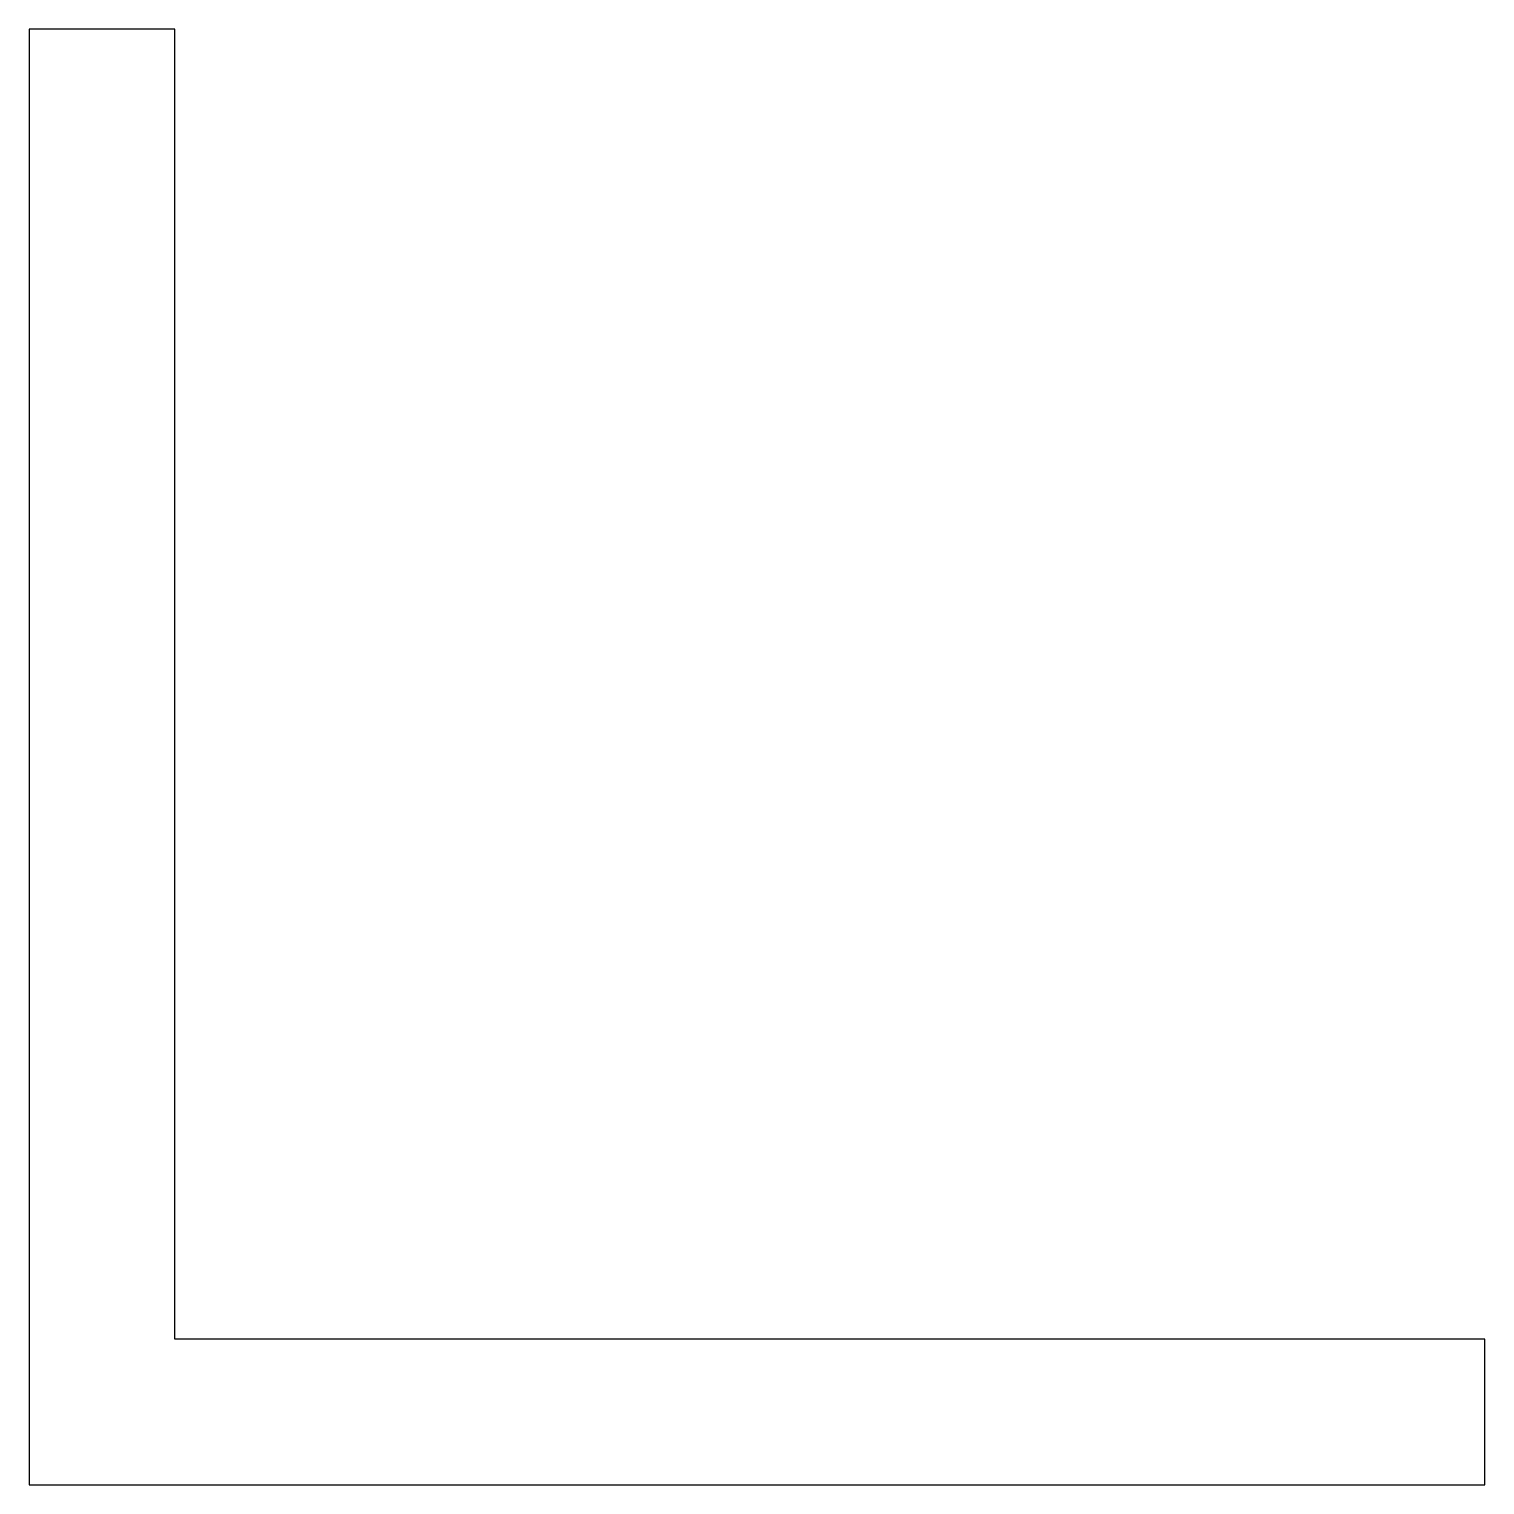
# Model space of a CAD drawing. Extents: x 245.9 to 275.9, y 234.9 to 264.9.
import ezdxf

# ---------------------------------------------------------------- set-up
doc = ezdxf.new("R2010")
doc.units = 0
doc.layers.add('ANA', color=220, linetype='CONTINUOUS')

msp = doc.modelspace()

# ---------------------------------------------------------------- linework, layer by layer
at = {"layer": 'ANA'}
msp.add_lwpolyline([(248.912, 237.888), (248.912, 264.888), (245.912, 264.888), (245.912, 234.888), (275.912, 234.888), (275.912, 237.888)], close=True, dxfattribs=at)

doc.saveas('drawing.dxf')
